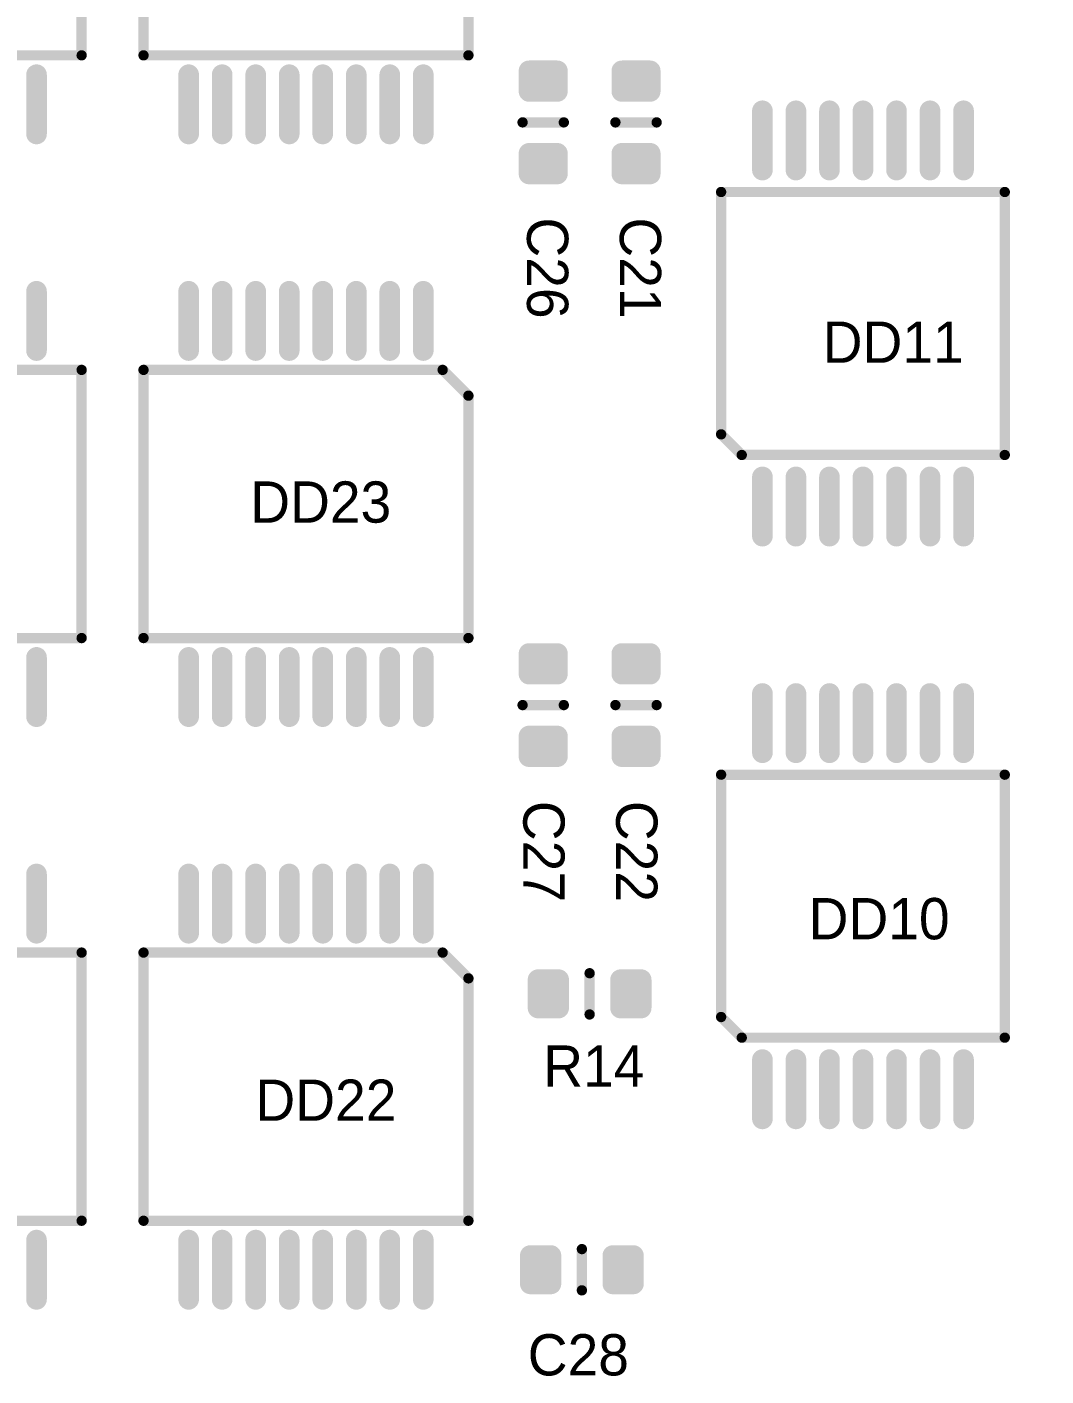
# Model space of a CAD drawing. Extents: x 199 to 362, y 337 to 503.
# Drawn here: x 237.19 to 256.95, y 404.89 to 431.05 of the extents above; entities that cross this region are included whole.
import ezdxf

# ---------------------------------------------------------------- set-up
doc = ezdxf.new("R2010")
doc.units = 0
doc.header["$MEASUREMENT"] = 0
for name, color, linetype in [('TOP', 254, 'Continuous'), ('TOP_ASSY', 253, 'Continuous'), ('TOP_SILK', 250, 'Continuous')]:
    doc.layers.add(name, color=color, linetype=linetype)

# ---------------------------------------------------------------- blocks, each defined once
blk = doc.blocks.new('UNIT_DISC')
at = {"linetype": 'Continuous', "const_width": 0.5}
blk.add_lwpolyline([(0.25, 0, 1), (-0.25, 0, 1)], format="xyb", close=True, dxfattribs=at)
blk = doc.blocks.new('0603_1263')
at = {"layer": 'TOP_ASSY', "linetype": 'Continuous', "const_width": 0.0001}
for points in [[(246.35, 407.85), (246.35, 406.05)], [(246.35, 407.85), (249.55, 407.85)], [(249.55, 407.85), (249.55, 406.05)], [(246.35, 406.05), (249.55, 406.05)]]:
    blk.add_lwpolyline(points, dxfattribs=at)
at = {"layer": 'TOP_SILK', "linetype": 'Continuous', "const_width": 0.2}
blk.add_lwpolyline([(247.95, 407.35), (247.95, 406.55)], dxfattribs=at)
at = {"layer": 'TOP_ASSY', "xscale": 0.0001, "yscale": 0.0001, "zscale": 0.0001}
for p in [(246.35, 407.85), (246.35, 407.85), (249.55, 407.85), (249.55, 407.85), (246.35, 406.05), (246.35, 406.05), (249.55, 406.05), (249.55, 406.05)]:
    blk.add_blockref('UNIT_DISC', p, dxfattribs=at)
at = {"layer": 'TOP_SILK', "xscale": 0.2, "yscale": 0.2, "zscale": 0.2}
for p in [(247.95, 407.35), (247.95, 406.55)]:
    blk.add_blockref('UNIT_DISC', p, dxfattribs=at)
blk = doc.blocks.new('SHAPE_RR_374_314_0_0_0_0')
for points in [[(-0.275, -0.4), (0.275, -0.4), (-0.275, 0.4), (0.275, 0.4)], [(-0.475, -0.2), (0.475, -0.2), (-0.475, 0.2), (0.475, 0.2)]]:
    blk.add_solid(points)
at = {"xscale": 0.4, "yscale": 0.4, "zscale": 0.4}
for p in [(-0.275, 0.2), (0.275, 0.2), (-0.275, -0.2), (0.275, -0.2)]:
    blk.add_blockref('UNIT_DISC', p, dxfattribs=at)
blk = doc.blocks.new('SMD80_95')
at = {"layer": 'TOP'}
blk.add_blockref('SHAPE_RR_374_314_0_0_0_0', (0, 0), dxfattribs=at)
blk = doc.blocks.new('SMD80_95182')
at = {"layer": 'TOP'}
blk.add_blockref('SHAPE_RR_374_314_0_0_0_0', (0, 0), dxfattribs=at)
blk = doc.blocks.new('C28')
blk.add_blockref('0603_1263', (0, 0))
at = {"rotation": 90}
for name, p in [('SMD80_95', (247.15, 406.95)), ('SMD80_95182', (248.75, 406.95))]:
    blk.add_blockref(name, p, dxfattribs=at)
at = {"layer": 'TOP_SILK'}
blk.add_text('C28', height=0.8, dxfattribs=at).set_placement((246.9, 404.9))
blk = doc.blocks.new('0603_1871')
at = {"layer": 'TOP_ASSY', "linetype": 'Continuous', "const_width": 0.0001}
for points in [[(246.5, 413.2), (246.5, 411.4)], [(246.5, 413.2), (249.7, 413.2)], [(249.7, 413.2), (249.7, 411.4)], [(246.5, 411.4), (249.7, 411.4)]]:
    blk.add_lwpolyline(points, dxfattribs=at)
at = {"layer": 'TOP_SILK', "linetype": 'Continuous', "const_width": 0.2}
blk.add_lwpolyline([(248.1, 412.7), (248.1, 411.9)], dxfattribs=at)
at = {"layer": 'TOP_ASSY', "xscale": 0.0001, "yscale": 0.0001, "zscale": 0.0001}
for p in [(246.5, 413.2), (246.5, 413.2), (249.7, 413.2), (249.7, 413.2), (246.5, 411.4), (246.5, 411.4), (249.7, 411.4), (249.7, 411.4)]:
    blk.add_blockref('UNIT_DISC', p, dxfattribs=at)
at = {"layer": 'TOP_SILK', "xscale": 0.2, "yscale": 0.2, "zscale": 0.2}
for p in [(248.1, 412.7), (248.1, 411.9)]:
    blk.add_blockref('UNIT_DISC', p, dxfattribs=at)
blk = doc.blocks.new('SMD80_95181')
at = {"layer": 'TOP'}
blk.add_blockref('SHAPE_RR_374_314_0_0_0_0', (0, 0), dxfattribs=at)
blk = doc.blocks.new('R14')
blk.add_blockref('0603_1871', (0, 0))
at = {"rotation": 90}
for name, p in [('SMD80_95181', (247.3, 412.3)), ('SMD80_95', (248.9, 412.3))]:
    blk.add_blockref(name, p, dxfattribs=at)
at = {"layer": 'TOP_SILK'}
blk.add_text('R14', height=0.8, dxfattribs=at).set_placement((247.2, 410.5))
blk = doc.blocks.new('TSSOP_16_0_65_PANTES_2872')
at = {"layer": 'TOP_ASSY', "linetype": 'Continuous', "const_width": 0.0001}
for points in [[(238.85, 426.7), (246.35, 426.7)], [(238.85, 416.9), (238.85, 426.7)], [(246.35, 426.7), (246.35, 416.9)], [(242.7, 421.8), (242.5, 421.8)], [(242.6, 421.9), (242.6, 421.7)], [(246.35, 416.9), (238.85, 416.9)]]:
    blk.add_lwpolyline(points, dxfattribs=at)
at = {"layer": 'TOP_SILK', "linetype": 'Continuous', "const_width": 0.2}
for points in [[(239.45, 424.4), (245.25, 424.4)], [(239.45, 419.2), (239.45, 424.4)], [(245.25, 424.4), (245.75, 423.9)], [(245.75, 423.9), (245.75, 419.2)], [(245.75, 419.2), (239.45, 419.2)]]:
    blk.add_lwpolyline(points, dxfattribs=at)
at = {"layer": 'TOP_ASSY', "xscale": 0.0001, "yscale": 0.0001, "zscale": 0.0001}
for p in [(238.85, 426.7), (238.85, 426.7), (246.35, 426.7), (246.35, 426.7), (242.5, 421.8), (242.6, 421.9), (242.7, 421.8), (242.6, 421.7), (238.85, 416.9), (238.85, 416.9), (246.35, 416.9), (246.35, 416.9)]:
    blk.add_blockref('UNIT_DISC', p, dxfattribs=at)
at = {"layer": 'TOP_SILK', "xscale": 0.2, "yscale": 0.2, "zscale": 0.2}
for p in [(239.45, 424.4), (239.45, 424.4), (245.25, 424.4), (245.25, 424.4), (245.75, 423.9), (245.75, 423.9), (239.45, 419.2), (239.45, 419.2), (245.75, 419.2), (245.75, 419.2)]:
    blk.add_blockref('UNIT_DISC', p, dxfattribs=at)
blk = doc.blocks.new('SHAPE_OV_610_157_0_0_0_0')
at = {"linetype": 'Continuous', "const_width": 0.4}
blk.add_lwpolyline([(-0.575, 0), (0.575, 0)], dxfattribs=at)
at = {"xscale": 0.4, "yscale": 0.4, "zscale": 0.4}
for p in [(-0.575, 0), (0.575, 0)]:
    blk.add_blockref('UNIT_DISC', p, dxfattribs=at)
blk = doc.blocks.new('SMD155_040178')
at = {"layer": 'TOP'}
blk.add_blockref('SHAPE_OV_610_157_0_0_0_0', (0, 0), dxfattribs=at)
blk = doc.blocks.new('SMD155_040')
at = {"layer": 'TOP'}
blk.add_blockref('SHAPE_OV_610_157_0_0_0_0', (0, 0), dxfattribs=at)
blk = doc.blocks.new('DD23')
blk.add_blockref('TSSOP_16_0_65_PANTES_2872', (0, 0))
at = {"rotation": 270}
for name, p in [('SMD155_040178', (240.325, 425.35)), ('SMD155_040', (240.975, 425.35)), ('SMD155_040', (241.625, 425.35)), ('SMD155_040', (242.275, 425.35)), ('SMD155_040', (242.925, 425.35)), ('SMD155_040', (243.575, 425.35)), ('SMD155_040', (244.225, 425.35)), ('SMD155_040', (244.875, 425.35)), ('SMD155_040', (240.325, 418.25)), ('SMD155_040', (240.975, 418.25)), ('SMD155_040', (241.625, 418.25)), ('SMD155_040', (242.275, 418.25)), ('SMD155_040', (242.925, 418.25)), ('SMD155_040', (243.575, 418.25)), ('SMD155_040', (244.225, 418.25)), ('SMD155_040', (244.875, 418.25))]:
    blk.add_blockref(name, p, dxfattribs=at)
at = {"layer": 'TOP_SILK'}
blk.add_text('DD23', height=0.8, dxfattribs=at).set_placement((241.51875, 421.4375))
blk = doc.blocks.new('TSSOP_16_0_65_PANTES_3057')
at = {"layer": 'TOP_ASSY', "linetype": 'Continuous', "const_width": 0.0001}
for points in [[(231.35, 426.7), (238.85, 426.7)], [(231.35, 416.9), (231.35, 426.7)], [(238.85, 426.7), (238.85, 416.9)], [(235, 421.8), (235.2, 421.8)], [(235.1, 421.7), (235.1, 421.9)], [(238.85, 416.9), (231.35, 416.9)]]:
    blk.add_lwpolyline(points, dxfattribs=at)
at = {"layer": 'TOP_SILK', "linetype": 'Continuous', "const_width": 0.2}
for points in [[(231.95, 424.4), (238.25, 424.4)], [(231.95, 419.7), (231.95, 424.4)], [(238.25, 424.4), (238.25, 419.2)], [(232.45, 419.2), (231.95, 419.7)], [(238.25, 419.2), (232.45, 419.2)]]:
    blk.add_lwpolyline(points, dxfattribs=at)
at = {"layer": 'TOP_ASSY', "xscale": 0.0001, "yscale": 0.0001, "zscale": 0.0001}
for p in [(231.35, 426.7), (231.35, 426.7), (238.85, 426.7), (238.85, 426.7), (235, 421.8), (235.1, 421.9), (235.2, 421.8), (235.1, 421.7), (231.35, 416.9), (231.35, 416.9), (238.85, 416.9), (238.85, 416.9)]:
    blk.add_blockref('UNIT_DISC', p, dxfattribs=at)
at = {"layer": 'TOP_SILK', "xscale": 0.2, "yscale": 0.2, "zscale": 0.2}
for p in [(231.95, 424.4), (231.95, 424.4), (238.25, 424.4), (238.25, 424.4), (231.95, 419.7), (231.95, 419.7), (232.45, 419.2), (232.45, 419.2), (238.25, 419.2), (238.25, 419.2)]:
    blk.add_blockref('UNIT_DISC', p, dxfattribs=at)
blk = doc.blocks.new('SMD155_040166')
at = {"layer": 'TOP'}
blk.add_blockref('SHAPE_OV_610_157_0_0_0_0', (0, 0), dxfattribs=at)
blk = doc.blocks.new('SMD155_040153')
at = {"layer": 'TOP'}
blk.add_blockref('SHAPE_OV_610_157_0_0_0_0', (0, 0), dxfattribs=at)
blk = doc.blocks.new('SMD155_040125')
at = {"layer": 'TOP'}
blk.add_blockref('SHAPE_OV_610_157_0_0_0_0', (0, 0), dxfattribs=at)
blk = doc.blocks.new('SMD155_040151')
at = {"layer": 'TOP'}
blk.add_blockref('SHAPE_OV_610_157_0_0_0_0', (0, 0), dxfattribs=at)
blk = doc.blocks.new('SMD155_040152')
at = {"layer": 'TOP'}
blk.add_blockref('SHAPE_OV_610_157_0_0_0_0', (0, 0), dxfattribs=at)
blk = doc.blocks.new('DD28')
blk.add_blockref('TSSOP_16_0_65_PANTES_3057', (0, 0))
at = {"rotation": 90}
for name, p in [('SMD155_040', (232.825, 425.35)), ('SMD155_040', (233.475, 425.35)), ('SMD155_040', (234.125, 425.35)), ('SMD155_040', (234.775, 425.35)), ('SMD155_040', (235.425, 425.35)), ('SMD155_040', (236.075, 425.35)), ('SMD155_040', (236.725, 425.35)), ('SMD155_040', (237.375, 425.35)), ('SMD155_040', (232.825, 418.25)), ('SMD155_040', (233.475, 418.25)), ('SMD155_040151', (234.125, 418.25)), ('SMD155_040152', (234.775, 418.25)), ('SMD155_040153', (235.425, 418.25)), ('SMD155_040125', (236.075, 418.25)), ('SMD155_040', (236.725, 418.25)), ('SMD155_040166', (237.375, 418.25))]:
    blk.add_blockref(name, p, dxfattribs=at)
at = {"layer": 'TOP_SILK'}
blk.add_text('DD28', height=0.8, dxfattribs=at).set_placement((233.71875, 421.2375))
blk = doc.blocks.new('TSSOP_16_0_65_PANTES_3022')
at = {"layer": 'TOP_ASSY', "linetype": 'Continuous', "const_width": 0.0001}
for points in [[(231.35, 415.4), (238.85, 415.4)], [(231.35, 405.6), (231.35, 415.4)], [(238.85, 415.4), (238.85, 405.6)], [(235, 410.5), (235.2, 410.5)], [(235.1, 410.4), (235.1, 410.6)], [(238.85, 405.6), (231.35, 405.6)]]:
    blk.add_lwpolyline(points, dxfattribs=at)
at = {"layer": 'TOP_SILK', "linetype": 'Continuous', "const_width": 0.2}
for points in [[(231.95, 413.1), (238.25, 413.1)], [(231.95, 408.4), (231.95, 413.1)], [(238.25, 413.1), (238.25, 407.9)], [(232.45, 407.9), (231.95, 408.4)], [(238.25, 407.9), (232.45, 407.9)]]:
    blk.add_lwpolyline(points, dxfattribs=at)
at = {"layer": 'TOP_ASSY', "xscale": 0.0001, "yscale": 0.0001, "zscale": 0.0001}
for p in [(231.35, 415.4), (231.35, 415.4), (238.85, 415.4), (238.85, 415.4), (235, 410.5), (235.1, 410.6), (235.2, 410.5), (235.1, 410.4), (231.35, 405.6), (231.35, 405.6), (238.85, 405.6), (238.85, 405.6)]:
    blk.add_blockref('UNIT_DISC', p, dxfattribs=at)
at = {"layer": 'TOP_SILK', "xscale": 0.2, "yscale": 0.2, "zscale": 0.2}
for p in [(231.95, 413.1), (231.95, 413.1), (238.25, 413.1), (238.25, 413.1), (231.95, 408.4), (231.95, 408.4), (232.45, 407.9), (232.45, 407.9), (238.25, 407.9), (238.25, 407.9)]:
    blk.add_blockref('UNIT_DISC', p, dxfattribs=at)
blk = doc.blocks.new('SMD155_040173')
at = {"layer": 'TOP'}
blk.add_blockref('SHAPE_OV_610_157_0_0_0_0', (0, 0), dxfattribs=at)
blk = doc.blocks.new('SMD155_040160')
at = {"layer": 'TOP'}
blk.add_blockref('SHAPE_OV_610_157_0_0_0_0', (0, 0), dxfattribs=at)
blk = doc.blocks.new('SMD155_040161')
at = {"layer": 'TOP'}
blk.add_blockref('SHAPE_OV_610_157_0_0_0_0', (0, 0), dxfattribs=at)
blk = doc.blocks.new('SMD155_040158')
at = {"layer": 'TOP'}
blk.add_blockref('SHAPE_OV_610_157_0_0_0_0', (0, 0), dxfattribs=at)
blk = doc.blocks.new('SMD155_040159')
at = {"layer": 'TOP'}
blk.add_blockref('SHAPE_OV_610_157_0_0_0_0', (0, 0), dxfattribs=at)
blk = doc.blocks.new('SMD155_040154')
at = {"layer": 'TOP'}
blk.add_blockref('SHAPE_OV_610_157_0_0_0_0', (0, 0), dxfattribs=at)
blk = doc.blocks.new('SMD155_040155')
at = {"layer": 'TOP'}
blk.add_blockref('SHAPE_OV_610_157_0_0_0_0', (0, 0), dxfattribs=at)
blk = doc.blocks.new('SMD155_040156')
at = {"layer": 'TOP'}
blk.add_blockref('SHAPE_OV_610_157_0_0_0_0', (0, 0), dxfattribs=at)
blk = doc.blocks.new('SMD155_040157')
at = {"layer": 'TOP'}
blk.add_blockref('SHAPE_OV_610_157_0_0_0_0', (0, 0), dxfattribs=at)
blk = doc.blocks.new('DD29')
blk.add_blockref('TSSOP_16_0_65_PANTES_3022', (0, 0))
at = {"rotation": 90}
for name, p in [('SMD155_040', (232.825, 414.05)), ('SMD155_040', (233.475, 414.05)), ('SMD155_040157', (234.125, 414.05)), ('SMD155_040156', (234.775, 414.05)), ('SMD155_040155', (235.425, 414.05)), ('SMD155_040154', (236.075, 414.05)), ('SMD155_040', (236.725, 414.05)), ('SMD155_040', (237.375, 414.05)), ('SMD155_040', (232.825, 406.95)), ('SMD155_040', (233.475, 406.95)), ('SMD155_040158', (234.125, 406.95)), ('SMD155_040159', (234.775, 406.95)), ('SMD155_040160', (235.425, 406.95)), ('SMD155_040161', (236.075, 406.95)), ('SMD155_040', (236.725, 406.95)), ('SMD155_040173', (237.375, 406.95))]:
    blk.add_blockref(name, p, dxfattribs=at)
at = {"layer": 'TOP_SILK'}
blk.add_text('DD29', height=0.8, dxfattribs=at).set_placement((234.11875, 409.6375))
blk = doc.blocks.new('TSSOP_16_0_65_PANTES_2987')
at = {"layer": 'TOP_ASSY', "linetype": 'Continuous', "const_width": 0.0001}
for points in [[(238.85, 415.4), (246.35, 415.4)], [(238.85, 405.6), (238.85, 415.4)], [(246.35, 415.4), (246.35, 405.6)], [(242.7, 410.5), (242.5, 410.5)], [(242.6, 410.6), (242.6, 410.4)], [(246.35, 405.6), (238.85, 405.6)]]:
    blk.add_lwpolyline(points, dxfattribs=at)
at = {"layer": 'TOP_SILK', "linetype": 'Continuous', "const_width": 0.2}
for points in [[(239.45, 413.1), (245.25, 413.1)], [(239.45, 407.9), (239.45, 413.1)], [(245.25, 413.1), (245.75, 412.6)], [(245.75, 412.6), (245.75, 407.9)], [(245.75, 407.9), (239.45, 407.9)]]:
    blk.add_lwpolyline(points, dxfattribs=at)
at = {"layer": 'TOP_ASSY', "xscale": 0.0001, "yscale": 0.0001, "zscale": 0.0001}
for p in [(238.85, 415.4), (238.85, 415.4), (246.35, 415.4), (246.35, 415.4), (242.5, 410.5), (242.6, 410.6), (242.7, 410.5), (242.6, 410.4), (238.85, 405.6), (238.85, 405.6), (246.35, 405.6), (246.35, 405.6)]:
    blk.add_blockref('UNIT_DISC', p, dxfattribs=at)
at = {"layer": 'TOP_SILK', "xscale": 0.2, "yscale": 0.2, "zscale": 0.2}
for p in [(239.45, 413.1), (239.45, 413.1), (245.25, 413.1), (245.25, 413.1), (245.75, 412.6), (245.75, 412.6), (239.45, 407.9), (239.45, 407.9), (245.75, 407.9), (245.75, 407.9)]:
    blk.add_blockref('UNIT_DISC', p, dxfattribs=at)
blk = doc.blocks.new('SMD155_040175')
at = {"layer": 'TOP'}
blk.add_blockref('SHAPE_OV_610_157_0_0_0_0', (0, 0), dxfattribs=at)
blk = doc.blocks.new('SMD155_040174')
at = {"layer": 'TOP'}
blk.add_blockref('SHAPE_OV_610_157_0_0_0_0', (0, 0), dxfattribs=at)
blk = doc.blocks.new('DD22')
blk.add_blockref('TSSOP_16_0_65_PANTES_2987', (0, 0))
at = {"rotation": 270}
for name, p in [('SMD155_040175', (240.325, 414.05)), ('SMD155_040', (240.975, 414.05)), ('SMD155_040', (241.625, 414.05)), ('SMD155_040', (242.275, 414.05)), ('SMD155_040', (242.925, 414.05)), ('SMD155_040', (243.575, 414.05)), ('SMD155_040', (244.225, 414.05)), ('SMD155_040', (244.875, 414.05)), ('SMD155_040', (240.325, 406.95)), ('SMD155_040', (240.975, 406.95)), ('SMD155_040', (241.625, 406.95)), ('SMD155_040', (242.275, 406.95)), ('SMD155_040', (242.925, 406.95)), ('SMD155_040', (243.575, 406.95)), ('SMD155_040174', (244.225, 406.95)), ('SMD155_040', (244.875, 406.95))]:
    blk.add_blockref(name, p, dxfattribs=at)
at = {"layer": 'TOP_SILK'}
blk.add_text('DD22', height=0.8, dxfattribs=at).set_placement((241.61875, 409.8375))
blk = doc.blocks.new('TSSOP_14_0_65_PANTES_3596')
at = {"layer": 'TOP_ASSY', "linetype": 'Continuous', "const_width": 0.0001}
for points in [[(249.85, 430.45), (256.95, 430.45)], [(249.85, 420.15), (249.85, 430.45)], [(256.95, 430.45), (256.95, 420.15)], [(253.4, 425.2), (253.4, 425.4)], [(253.302, 425.3), (253.502, 425.3)], [(256.95, 420.15), (249.85, 420.15)]]:
    blk.add_lwpolyline(points, dxfattribs=at)
at = {"layer": 'TOP_SILK', "linetype": 'Continuous', "const_width": 0.2}
for points in [[(250.65, 427.85), (256.15, 427.85)], [(250.65, 423.15), (250.65, 427.85)], [(256.15, 427.85), (256.15, 422.75)], [(251.05, 422.75), (250.65, 423.15)], [(256.15, 422.75), (251.05, 422.75)]]:
    blk.add_lwpolyline(points, dxfattribs=at)
at = {"layer": 'TOP_ASSY', "xscale": 0.0001, "yscale": 0.0001, "zscale": 0.0001}
for p in [(249.85, 430.45), (249.85, 430.45), (256.95, 430.45), (256.95, 430.45), (253.4, 425.4), (253.302, 425.3), (253.4, 425.2), (253.502, 425.3), (249.85, 420.15), (249.85, 420.15), (256.95, 420.15), (256.95, 420.15)]:
    blk.add_blockref('UNIT_DISC', p, dxfattribs=at)
at = {"layer": 'TOP_SILK', "xscale": 0.2, "yscale": 0.2, "zscale": 0.2}
for p in [(250.65, 427.85), (250.65, 427.85), (256.15, 427.85), (256.15, 427.85), (250.65, 423.15), (250.65, 423.15), (251.05, 422.75), (251.05, 422.75), (256.15, 422.75), (256.15, 422.75)]:
    blk.add_blockref('UNIT_DISC', p, dxfattribs=at)
blk = doc.blocks.new('SMD155_04045')
at = {"layer": 'TOP'}
blk.add_blockref('SHAPE_OV_610_157_0_0_0_0', (0, 0), dxfattribs=at)
blk = doc.blocks.new('SMD155_040184')
at = {"layer": 'TOP'}
blk.add_blockref('SHAPE_OV_610_157_0_0_0_0', (0, 0), dxfattribs=at)
blk = doc.blocks.new('SMD155_040103')
at = {"layer": 'TOP'}
blk.add_blockref('SHAPE_OV_610_157_0_0_0_0', (0, 0), dxfattribs=at)
blk = doc.blocks.new('SMD155_040104')
at = {"layer": 'TOP'}
blk.add_blockref('SHAPE_OV_610_157_0_0_0_0', (0, 0), dxfattribs=at)
blk = doc.blocks.new('SMD155_040105')
at = {"layer": 'TOP'}
blk.add_blockref('SHAPE_OV_610_157_0_0_0_0', (0, 0), dxfattribs=at)
blk = doc.blocks.new('DD11')
blk.add_blockref('TSSOP_14_0_65_PANTES_3596', (0, 0))
at = {"rotation": 90}
for name, p in [('SMD155_040', (251.451, 428.85)), ('SMD155_040', (252.101, 428.85)), ('SMD155_040105', (252.751, 428.85)), ('SMD155_040104', (253.401, 428.85)), ('SMD155_040103', (254.051, 428.85)), ('SMD155_040184', (254.701, 428.85)), ('SMD155_040', (255.351, 428.85)), ('SMD155_040', (251.451, 421.75)), ('SMD155_040', (252.101, 421.75)), ('SMD155_040', (252.751, 421.75)), ('SMD155_040', (253.401, 421.75)), ('SMD155_040', (254.051, 421.75)), ('SMD155_040', (254.701, 421.75)), ('SMD155_04045', (255.351, 421.75))]:
    blk.add_blockref(name, p, dxfattribs=at)
at = {"layer": 'TOP_SILK'}
blk.add_text('DD11', height=0.8, dxfattribs=at).set_placement((252.61875, 424.5375))
blk = doc.blocks.new('TSSOP_16_0_65_PANTES_3955')
at = {"layer": 'TOP_ASSY', "linetype": 'Continuous', "const_width": 0.0001}
for points in [[(231.35, 438), (238.85, 438)], [(231.35, 428.2), (231.35, 438)], [(238.85, 438), (238.85, 428.2)], [(235, 433.1), (235.2, 433.1)], [(235.1, 433), (235.1, 433.2)], [(238.85, 428.2), (231.35, 428.2)]]:
    blk.add_lwpolyline(points, dxfattribs=at)
at = {"layer": 'TOP_SILK', "linetype": 'Continuous', "const_width": 0.2}
for points in [[(231.95, 435.7), (238.25, 435.7)], [(231.95, 431), (231.95, 435.7)], [(238.25, 435.7), (238.25, 430.5)], [(232.45, 430.5), (231.95, 431)], [(238.25, 430.5), (232.45, 430.5)]]:
    blk.add_lwpolyline(points, dxfattribs=at)
at = {"layer": 'TOP_ASSY', "xscale": 0.0001, "yscale": 0.0001, "zscale": 0.0001}
for p in [(231.35, 438), (231.35, 438), (238.85, 438), (238.85, 438), (235, 433.1), (235.1, 433.2), (235.1, 433), (235.2, 433.1), (231.35, 428.2), (231.35, 428.2), (238.85, 428.2), (238.85, 428.2)]:
    blk.add_blockref('UNIT_DISC', p, dxfattribs=at)
at = {"layer": 'TOP_SILK', "xscale": 0.2, "yscale": 0.2, "zscale": 0.2}
for p in [(231.95, 435.7), (231.95, 435.7), (238.25, 435.7), (238.25, 435.7), (231.95, 431), (231.95, 431), (232.45, 430.5), (232.45, 430.5), (238.25, 430.5), (238.25, 430.5)]:
    blk.add_blockref('UNIT_DISC', p, dxfattribs=at)
blk = doc.blocks.new('SMD155_04029')
at = {"layer": 'TOP'}
blk.add_blockref('SHAPE_OV_610_157_0_0_0_0', (0, 0), dxfattribs=at)
blk = doc.blocks.new('SMD155_040145')
at = {"layer": 'TOP'}
blk.add_blockref('SHAPE_OV_610_157_0_0_0_0', (0, 0), dxfattribs=at)
blk = doc.blocks.new('SMD155_040146')
at = {"layer": 'TOP'}
blk.add_blockref('SHAPE_OV_610_157_0_0_0_0', (0, 0), dxfattribs=at)
blk = doc.blocks.new('SMD155_040143')
at = {"layer": 'TOP'}
blk.add_blockref('SHAPE_OV_610_157_0_0_0_0', (0, 0), dxfattribs=at)
blk = doc.blocks.new('SMD155_040144')
at = {"layer": 'TOP'}
blk.add_blockref('SHAPE_OV_610_157_0_0_0_0', (0, 0), dxfattribs=at)
blk = doc.blocks.new('SMD155_040138')
at = {"layer": 'TOP'}
blk.add_blockref('SHAPE_OV_610_157_0_0_0_0', (0, 0), dxfattribs=at)
blk = doc.blocks.new('DD27')
blk.add_blockref('TSSOP_16_0_65_PANTES_3955', (0, 0))
at = {"rotation": 90}
for name, p in [('SMD155_040', (232.825, 436.65)), ('SMD155_040', (233.475, 436.65)), ('SMD155_040', (234.125, 436.65)), ('SMD155_040', (234.775, 436.65)), ('SMD155_040', (235.425, 436.65)), ('SMD155_040', (236.075, 436.65)), ('SMD155_040', (236.725, 436.65)), ('SMD155_040138', (237.375, 436.65)), ('SMD155_040', (232.825, 429.55)), ('SMD155_040', (233.475, 429.55)), ('SMD155_040143', (234.125, 429.55)), ('SMD155_040144', (234.775, 429.55)), ('SMD155_040145', (235.425, 429.55)), ('SMD155_040146', (236.075, 429.55)), ('SMD155_040', (236.725, 429.55)), ('SMD155_04029', (237.375, 429.55))]:
    blk.add_blockref(name, p, dxfattribs=at)
at = {"layer": 'TOP_SILK'}
blk.add_text('DD27', height=0.8, dxfattribs=at).set_placement((233.81875, 432.5375))
blk = doc.blocks.new('TSSOP_16_0_65_PANTES_3854')
at = {"layer": 'TOP_ASSY', "linetype": 'Continuous', "const_width": 0.0001}
for points in [[(238.85, 438), (246.35, 438)], [(238.85, 428.2), (238.85, 438)], [(246.35, 438), (246.35, 428.2)], [(242.7, 433.1), (242.5, 433.1)], [(242.6, 433.2), (242.6, 433)], [(246.35, 428.2), (238.85, 428.2)]]:
    blk.add_lwpolyline(points, dxfattribs=at)
at = {"layer": 'TOP_SILK', "linetype": 'Continuous', "const_width": 0.2}
for points in [[(239.45, 435.7), (245.25, 435.7)], [(239.45, 430.5), (239.45, 435.7)], [(245.25, 435.7), (245.75, 435.2)], [(245.75, 435.2), (245.75, 430.5)], [(245.75, 430.5), (239.45, 430.5)]]:
    blk.add_lwpolyline(points, dxfattribs=at)
at = {"layer": 'TOP_ASSY', "xscale": 0.0001, "yscale": 0.0001, "zscale": 0.0001}
for p in [(238.85, 438), (238.85, 438), (246.35, 438), (246.35, 438), (242.5, 433.1), (242.6, 433.2), (242.6, 433), (242.7, 433.1), (238.85, 428.2), (238.85, 428.2), (246.35, 428.2), (246.35, 428.2)]:
    blk.add_blockref('UNIT_DISC', p, dxfattribs=at)
at = {"layer": 'TOP_SILK', "xscale": 0.2, "yscale": 0.2, "zscale": 0.2}
for p in [(239.45, 435.7), (239.45, 435.7), (245.25, 435.7), (245.25, 435.7), (245.75, 435.2), (245.75, 435.2), (239.45, 430.5), (239.45, 430.5), (245.75, 430.5), (245.75, 430.5)]:
    blk.add_blockref('UNIT_DISC', p, dxfattribs=at)
blk = doc.blocks.new('SMD155_04051')
at = {"layer": 'TOP'}
blk.add_blockref('SHAPE_OV_610_157_0_0_0_0', (0, 0), dxfattribs=at)
blk = doc.blocks.new('SMD155_04044')
at = {"layer": 'TOP'}
blk.add_blockref('SHAPE_OV_610_157_0_0_0_0', (0, 0), dxfattribs=at)
blk = doc.blocks.new('DD24')
blk.add_blockref('TSSOP_16_0_65_PANTES_3854', (0, 0))
at = {"rotation": 270}
for name, p in [('SMD155_04051', (240.325, 436.65)), ('SMD155_040', (240.975, 436.65)), ('SMD155_040', (241.625, 436.65)), ('SMD155_040', (242.275, 436.65)), ('SMD155_040', (242.925, 436.65)), ('SMD155_040', (243.575, 436.65)), ('SMD155_040', (244.225, 436.65)), ('SMD155_040', (244.875, 436.65)), ('SMD155_040', (240.325, 429.55)), ('SMD155_040', (240.975, 429.55)), ('SMD155_040', (241.625, 429.55)), ('SMD155_040', (242.275, 429.55)), ('SMD155_040', (242.925, 429.55)), ('SMD155_040', (243.575, 429.55)), ('SMD155_04044', (244.225, 429.55)), ('SMD155_040', (244.875, 429.55))]:
    blk.add_blockref(name, p, dxfattribs=at)
at = {"layer": 'TOP_SILK'}
blk.add_text('DD24', height=0.8, dxfattribs=at).set_placement((241.61875, 432.4375))
blk = doc.blocks.new('0603_1843')
at = {"layer": 'TOP_ASSY', "linetype": 'Continuous', "const_width": 0.0001}
for points in [[(248.1, 419.5), (246.3, 419.5)], [(246.3, 419.5), (246.3, 416.3)], [(248.1, 419.5), (248.1, 416.3)], [(248.1, 416.3), (246.3, 416.3)]]:
    blk.add_lwpolyline(points, dxfattribs=at)
at = {"layer": 'TOP_SILK', "linetype": 'Continuous', "const_width": 0.2}
blk.add_lwpolyline([(247.6, 417.9), (246.8, 417.9)], dxfattribs=at)
at = {"layer": 'TOP_ASSY', "xscale": 0.0001, "yscale": 0.0001, "zscale": 0.0001}
for p in [(246.3, 419.5), (246.3, 419.5), (248.1, 419.5), (248.1, 419.5), (246.3, 416.3), (246.3, 416.3), (248.1, 416.3), (248.1, 416.3)]:
    blk.add_blockref('UNIT_DISC', p, dxfattribs=at)
at = {"layer": 'TOP_SILK', "xscale": 0.2, "yscale": 0.2, "zscale": 0.2}
for p in [(246.8, 417.9), (247.6, 417.9)]:
    blk.add_blockref('UNIT_DISC', p, dxfattribs=at)
blk = doc.blocks.new('0603_1857')
at = {"layer": 'TOP_ASSY', "linetype": 'Continuous', "const_width": 0.0001}
for points in [[(249.9, 419.5), (248.1, 419.5)], [(248.1, 419.5), (248.1, 416.3)], [(249.9, 419.5), (249.9, 416.3)], [(249.9, 416.3), (248.1, 416.3)]]:
    blk.add_lwpolyline(points, dxfattribs=at)
at = {"layer": 'TOP_SILK', "linetype": 'Continuous', "const_width": 0.2}
blk.add_lwpolyline([(249.4, 417.9), (248.6, 417.9)], dxfattribs=at)
at = {"layer": 'TOP_ASSY', "xscale": 0.0001, "yscale": 0.0001, "zscale": 0.0001}
for p in [(248.1, 419.5), (248.1, 419.5), (249.9, 419.5), (249.9, 419.5), (248.1, 416.3), (248.1, 416.3), (249.9, 416.3), (249.9, 416.3)]:
    blk.add_blockref('UNIT_DISC', p, dxfattribs=at)
at = {"layer": 'TOP_SILK', "xscale": 0.2, "yscale": 0.2, "zscale": 0.2}
for p in [(248.6, 417.9), (249.4, 417.9)]:
    blk.add_blockref('UNIT_DISC', p, dxfattribs=at)
blk = doc.blocks.new('0603_2143')
at = {"layer": 'TOP_ASSY', "linetype": 'Continuous', "const_width": 0.0001}
for points in [[(248.1, 430.8), (246.3, 430.8)], [(246.3, 430.8), (246.3, 427.6)], [(248.1, 430.8), (248.1, 427.6)], [(248.1, 427.6), (246.3, 427.6)]]:
    blk.add_lwpolyline(points, dxfattribs=at)
at = {"layer": 'TOP_SILK', "linetype": 'Continuous', "const_width": 0.2}
blk.add_lwpolyline([(247.6, 429.2), (246.8, 429.2)], dxfattribs=at)
at = {"layer": 'TOP_ASSY', "xscale": 0.0001, "yscale": 0.0001, "zscale": 0.0001}
for p in [(246.3, 430.8), (246.3, 430.8), (248.1, 430.8), (248.1, 430.8), (246.3, 427.6), (246.3, 427.6), (248.1, 427.6), (248.1, 427.6)]:
    blk.add_blockref('UNIT_DISC', p, dxfattribs=at)
at = {"layer": 'TOP_SILK', "xscale": 0.2, "yscale": 0.2, "zscale": 0.2}
for p in [(246.8, 429.2), (247.6, 429.2)]:
    blk.add_blockref('UNIT_DISC', p, dxfattribs=at)
blk = doc.blocks.new('0603_2157')
at = {"layer": 'TOP_ASSY', "linetype": 'Continuous', "const_width": 0.0001}
for points in [[(249.9, 430.8), (248.1, 430.8)], [(248.1, 430.8), (248.1, 427.6)], [(249.9, 430.8), (249.9, 427.6)], [(249.9, 427.6), (248.1, 427.6)]]:
    blk.add_lwpolyline(points, dxfattribs=at)
at = {"layer": 'TOP_SILK', "linetype": 'Continuous', "const_width": 0.2}
blk.add_lwpolyline([(249.4, 429.2), (248.6, 429.2)], dxfattribs=at)
at = {"layer": 'TOP_ASSY', "xscale": 0.0001, "yscale": 0.0001, "zscale": 0.0001}
for p in [(248.1, 430.8), (248.1, 430.8), (249.9, 430.8), (249.9, 430.8), (248.1, 427.6), (248.1, 427.6), (249.9, 427.6), (249.9, 427.6)]:
    blk.add_blockref('UNIT_DISC', p, dxfattribs=at)
at = {"layer": 'TOP_SILK', "xscale": 0.2, "yscale": 0.2, "zscale": 0.2}
for p in [(248.6, 429.2), (249.4, 429.2)]:
    blk.add_blockref('UNIT_DISC', p, dxfattribs=at)
blk = doc.blocks.new('TSSOP_14_0_65_PANTES_3528')
at = {"layer": 'TOP_ASSY', "linetype": 'Continuous', "const_width": 0.0001}
for points in [[(249.85, 419.15), (256.95, 419.15)], [(249.85, 408.85), (249.85, 419.15)], [(256.95, 419.15), (256.95, 408.85)], [(253.302, 414), (253.502, 414)], [(253.4, 413.9), (253.4, 414.1)], [(256.95, 408.85), (249.85, 408.85)]]:
    blk.add_lwpolyline(points, dxfattribs=at)
at = {"layer": 'TOP_SILK', "linetype": 'Continuous', "const_width": 0.2}
for points in [[(250.65, 416.55), (256.15, 416.55)], [(250.65, 411.85), (250.65, 416.55)], [(256.15, 416.55), (256.15, 411.45)], [(251.05, 411.45), (250.65, 411.85)], [(256.15, 411.45), (251.05, 411.45)]]:
    blk.add_lwpolyline(points, dxfattribs=at)
at = {"layer": 'TOP_ASSY', "xscale": 0.0001, "yscale": 0.0001, "zscale": 0.0001}
for p in [(249.85, 419.15), (249.85, 419.15), (256.95, 419.15), (256.95, 419.15), (253.302, 414), (253.4, 414.1), (253.4, 413.9), (253.502, 414), (249.85, 408.85), (249.85, 408.85), (256.95, 408.85), (256.95, 408.85)]:
    blk.add_blockref('UNIT_DISC', p, dxfattribs=at)
at = {"layer": 'TOP_SILK', "xscale": 0.2, "yscale": 0.2, "zscale": 0.2}
for p in [(250.65, 416.55), (250.65, 416.55), (256.15, 416.55), (256.15, 416.55), (250.65, 411.85), (250.65, 411.85), (251.05, 411.45), (251.05, 411.45), (256.15, 411.45), (256.15, 411.45)]:
    blk.add_blockref('UNIT_DISC', p, dxfattribs=at)
blk = doc.blocks.new('SMD155_04072')
at = {"layer": 'TOP'}
blk.add_blockref('SHAPE_OV_610_157_0_0_0_0', (0, 0), dxfattribs=at)
blk = doc.blocks.new('SMD155_040189')
at = {"layer": 'TOP'}
blk.add_blockref('SHAPE_OV_610_157_0_0_0_0', (0, 0), dxfattribs=at)

msp = doc.modelspace()

# ---------------------------------------------------------------- block references
for name, p in [('DD27', (0, 0)), ('DD24', (0, 0)), ('0603_2143', (0, 0)), ('0603_2157', (0, 0)), ('SMD80_95', (247.2, 430)), ('SMD80_95', (249, 430)), ('DD11', (0, 0)), ('SMD80_95', (247.2, 428.4)), ('SMD80_95', (249, 428.4)), ('DD28', (0, 0)), ('DD23', (0, 0)), ('0603_1843', (0, 0)), ('0603_1857', (0, 0)), ('TSSOP_14_0_65_PANTES_3528', (0, 0)), ('SMD80_95', (247.2, 418.7)), ('SMD80_95', (249, 418.7)), ('SMD80_95', (247.2, 417.1)), ('SMD80_95', (249, 417.1)), ('DD29', (0, 0)), ('DD22', (0, 0)), ('R14', (0, 0)), ('C28', (0, 0))]:
    msp.add_blockref(name, p)
at = {"rotation": 90}
for name, p in [('SMD155_040', (251.451, 417.55)), ('SMD155_040', (252.101, 417.55)), ('SMD155_040', (252.751, 417.55)), ('SMD155_040', (253.401, 417.55)), ('SMD155_040', (254.051, 417.55)), ('SMD155_040189', (254.701, 417.55)), ('SMD155_040', (255.351, 417.55)), ('SMD155_040', (251.451, 410.45)), ('SMD155_040', (252.101, 410.45)), ('SMD155_040', (252.751, 410.45)), ('SMD155_040', (253.401, 410.45)), ('SMD155_040', (254.051, 410.45)), ('SMD155_040', (254.701, 410.45)), ('SMD155_04072', (255.351, 410.45))]:
    msp.add_blockref(name, p, dxfattribs=at)

# ---------------------------------------------------------------- texts
at = {"layer": 'TOP_SILK'}
for s, p in [('C26', (246.886, 427.357)), ('C21', (248.686, 427.357)), ('C27', (246.814, 416.043)), ('C22', (248.614, 416.043))]:
    msp.add_text(s, height=0.8, rotation=270, dxfattribs=at).set_placement(p)
msp.add_text('DD10', height=0.8, dxfattribs=at).set_placement((252.346, 413.358))

doc.saveas('drawing.dxf')
